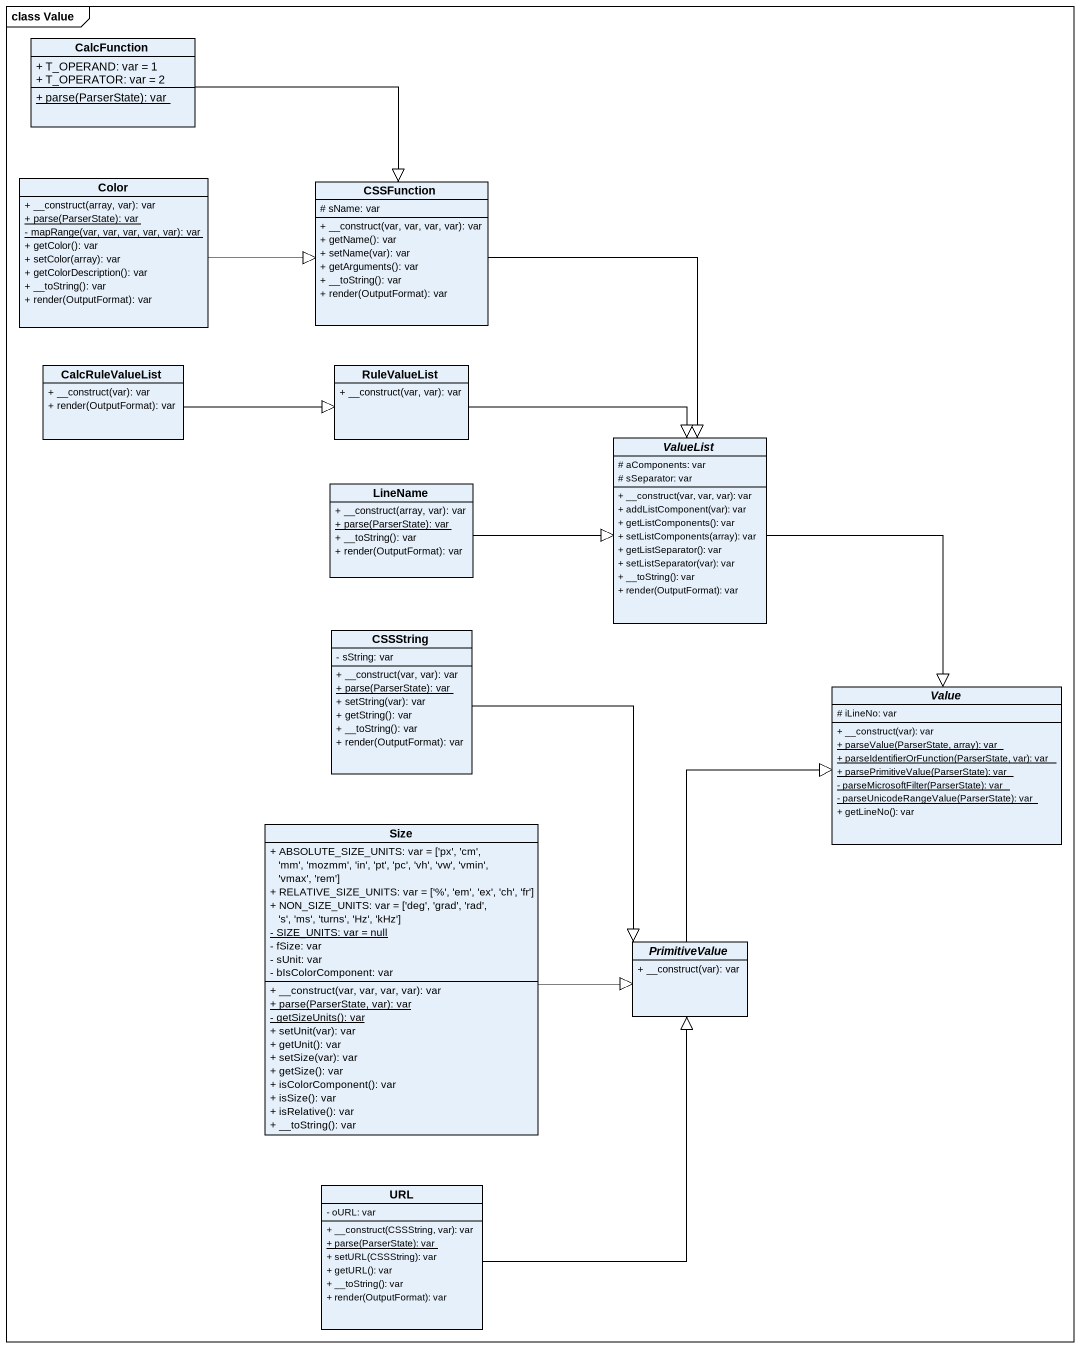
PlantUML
@startuml
mainframe class Value
hide circle
hide empty members
skinparam classAttributeIconSize 0
class CalcFunction {
  + T_OPERAND: var = 1
  + T_OPERATOR: var = 2
  {static} + parse(ParserState): var
}
class Color {
  + __construct(array, var): var
  {static} + parse(ParserState): var
  {static} - mapRange(var, var, var, var, var): var
  + getColor(): var
  + setColor(array): var
  + getColorDescription(): var
  + __toString(): var
  + render(OutputFormat): var
}
class CSSFunction {
  # sName: var
  + __construct(var, var, var, var): var
  + getName(): var
  + setName(var): var
  + getArguments(): var
  + __toString(): var
  + render(OutputFormat): var
}
class CalcRuleValueList {
  + __construct(var): var
  + render(OutputFormat): var
}
class RuleValueList {
  + __construct(var, var): var
}
abstract class ValueList {
  # aComponents: var
  # sSeparator: var
  + __construct(var, var, var): var
  + addListComponent(var): var
  + getListComponents(): var
  + setListComponents(array): var
  + getListSeparator(): var
  + setListSeparator(var): var
  + __toString(): var
  + render(OutputFormat): var
}
class LineName {
  + __construct(array, var): var
  {static} + parse(ParserState): var
  + __toString(): var
  + render(OutputFormat): var
}
class CSSString {
  - sString: var
  + __construct(var, var): var
  {static} + parse(ParserState): var
  + setString(var): var
  + getString(): var
  + __toString(): var
  + render(OutputFormat): var
}
abstract class Value {
  # iLineNo: var
  + __construct(var): var
  {static} + parseValue(ParserState, array): var
  {static} + parseIdentifierOrFunction(ParserState, var): var
  {static} + parsePrimitiveValue(ParserState): var
  {static} - parseMicrosoftFilter(ParserState): var
  {static} - parseUnicodeRangeValue(ParserState): var
  + getLineNo(): var
}
class Size {
  + ABSOLUTE_SIZE_UNITS: var = ['px', 'cm', 'mm', 'mozmm', 'in', 'pt', 'pc', 'vh', 'vw', 'vmin', 'vmax', 'rem']
  + RELATIVE_SIZE_UNITS: var = ['%', 'em', 'ex', 'ch', 'fr']
  + NON_SIZE_UNITS: var = ['deg', 'grad', 'rad', 's', 'ms', 'turns', 'Hz', 'kHz']
  {static} - SIZE_UNITS: var = null
  - fSize: var
  - sUnit: var
  - bIsColorComponent: var
  + __construct(var, var, var, var): var
  {static} + parse(ParserState, var): var
  {static} - getSizeUnits(): var
  + setUnit(var): var
  + getUnit(): var
  + setSize(var): var
  + getSize(): var
  + isColorComponent(): var
  + isSize(): var
  + isRelative(): var
  + __toString(): var
}
abstract class PrimitiveValue {
  + __construct(var): var
}
class URL {
  - oURL: var
  + __construct(CSSString, var): var
  {static} + parse(ParserState): var
  + setURL(CSSString): var
  + getURL(): var
  + __toString(): var
  + render(OutputFormat): var
}
CalcFunction -right-|> CSSFunction
Color -right-|> CSSFunction
CSSFunction --|> ValueList
CalcRuleValueList -right-|> RuleValueList
RuleValueList -right-|> ValueList
ValueList --|> Value
LineName -right-|> ValueList
CSSString --|> PrimitiveValue
Size -right-|> PrimitiveValue
PrimitiveValue -up-|> Value
URL -up-|> PrimitiveValue
@enduml
